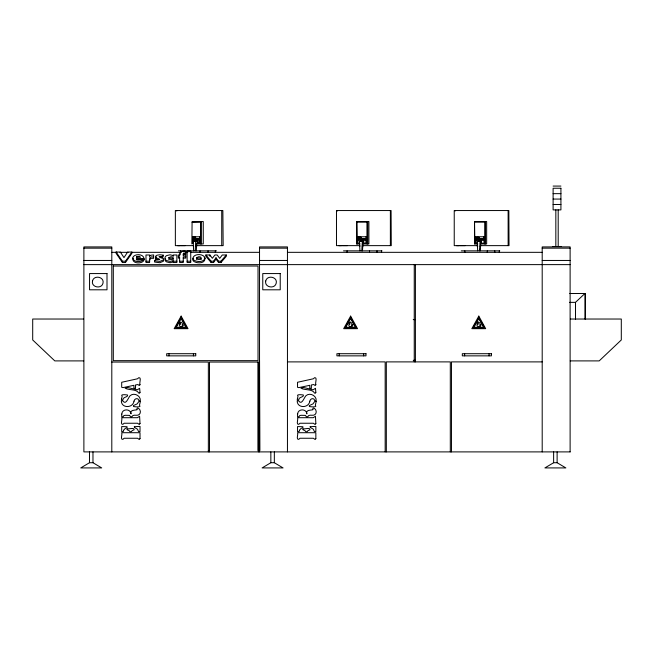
<?xml version="1.0" encoding="UTF-8"?>
<svg xmlns="http://www.w3.org/2000/svg" width="654" height="654" viewBox="0 0 654 654"><rect width="100%" height="100%" fill="white"/><g stroke="black" fill="none" stroke-linecap="round" stroke-linejoin="round"><path stroke-width="0.98" d="M180.169 245.691L177.643 245.7M341.601 245.691L338.829 245.7M459.353 245.691L456.582 245.7M183.251 255.624L183.447 253.351L185.777 253.253M195.235 250.85L195.677 241.4M196.298 250.85L196.74 243.092L197.802 243.092M195.587 237.696L194.124 237.868L194.124 237.312C195.922 236.249 195.726 238.653 195.595 237.312M179.629 255.477L180.275 253.76M361.801 250.85L362.316 241.4M362.471 250.85L362.978 243.092L363.64 243.092M479.562 250.85L480.069 241.4M480.224 250.85L480.739 243.092L481.401 243.092M361.09 237.672L359.594 237.427M361.188 237.696L359.487 237.868L359.487 237.312C361.09 236.241 361.376 238.636 361.196 237.312M478.842 237.672L477.346 237.427M479.014 237.819L479.096 237.312L477.24 237.312L477.24 237.868L478.924 237.754M193.559 238.8L194.884 239.004M193.813 238.996L193.404 239.021M197.067 238.816L196.462 238.996M358.711 238.849L359.005 238.996M361.989 238.914L361.695 238.988M362.676 238.914L362.643 239.045M365.848 238.726L365.439 238.759M476.791 238.857L476.325 238.849L478.131 238.824M480.576 238.865L480.093 238.8L480.526 238.939M483.167 238.849L483.6 238.996M165.078 258.657L165.078 260.161A5.052 3.082 0 0 0 166.729 261.935L170.114 262.736L173.253 261.837M149.594 259.867L150.633 258.33L153.633 258.33L153.633 254.921L150.821 255.224L149.594 256.008M168.724 259.417L169.28 258.502L171.046 258.003L172.689 258.42L173.367 259.417M196.535 259.417L197.107 258.477L198.922 257.962L200.606 258.387L201.301 259.417M479.088 237.696L478.957 237.312M476.652 238.955L478.131 238.955M479.734 238.767L479.725 238.955M133.056 258.134C131.348 263.595 141.509 264.298 143.782 260.635L143.782 259.327L137.585 259.834L136.351 258.518L143.921 258.518M183.447 253.351L183.251 254.986L185.777 254.986L185.777 258.109L183.251 258.109M193.134 258.216L192.865 260.014A5.15 3.147 0 0 0 194.173 261.641C197.32 263.439 204.923 263.676 204.972 258.796M143.782 259.327C141.46 262.728 132.566 262.516 132.778 257.463C134.928 253.082 145.016 253.866 143.921 259.826L136.351 259.826M125.462 262.532L125.462 261.224L131.863 252.052L127.628 252.052L123.982 257.627L120.361 252.052L116.118 252.052L116.118 253.368L122.429 262.532L125.462 262.532L131.863 253.368L131.863 252.052M213.556 262.532L213.556 261.224L216 257.807L218.55 261.224L218.55 262.532L220.954 262.532L226.3 256.303L226.3 254.986L222.286 254.986L219.728 258.371L217.177 254.986L214.913 254.986L212.346 258.273L209.909 254.986L205.887 254.986L205.887 256.303L211.128 262.532L213.556 262.532L216 259.115L216 257.807M163.32 259.712A3.654 2.232 0 0 1 163.247 261.33L159.805 262.72L154.606 262.05L154.606 260.742L155.914 259.18C162.494 260.472 159.355 258.763 155.595 257.701L155.619 256.213L156.968 255.207L159.928 254.766L163.238 255.174L163.238 256.482L162.02 257.905L160.091 257.586M162.02 257.905L162.02 256.597L163.238 255.174M220.954 262.532L220.954 261.224L226.3 254.986M366.951 243.958L366.951 222.139L367.736 221.534L367.736 243.958M484.704 243.958L484.704 222.139L485.489 221.534L485.489 243.958M480.69 243.958L486.658 243.958L486.658 221.534L474.502 221.559L474.878 243.958M156.298 256.858L155.39 258.289L157.074 259.834M569.462 302.361L575.495 302.361L584.921 293.499L584.921 319.046M195.505 237.835L194.213 237.754M89.484 462.721L80.761 467.921L101.697 467.921L92.974 462.721L89.484 462.721L89.484 451.898M270.846 462.721L262.123 467.921L283.059 467.921L274.337 462.721L270.846 462.721L270.846 451.898M553.627 462.721L544.905 467.921L565.849 467.921L557.118 462.721L553.627 462.721L553.627 451.898M183.447 254.659L185.777 254.569L185.777 251.34C183.275 250.556 179.049 251.684 179.629 254.986L178.346 254.986L178.346 258.109L179.629 258.109M362.929 243.958L368.897 243.958L368.897 221.534L356.749 221.559L357.117 243.958M360.983 237.754L359.594 237.754M478.736 237.754L477.346 237.754M193.633 238.489L196.208 238.481L196.208 239.225L193.633 239.233L193.633 238.489L193.633 239.233M196.87 238.497L199.437 238.489L199.437 239.233L196.87 239.241L196.87 238.497L199.437 238.489M358.923 238.489L361.785 238.481L361.785 239.225L358.923 239.233L358.923 238.489L358.923 239.233M362.684 238.497L365.545 238.489L365.545 239.233L362.684 239.241L362.684 238.497L365.545 238.489M476.676 238.489L479.546 238.481L479.546 239.225L476.676 239.233L476.676 238.489L476.676 239.233M480.437 238.497L483.306 238.489L483.306 239.233L480.437 239.241L480.437 238.497L483.306 238.489M553.112 186.079L560.919 186.079M553.112 193.658L560.919 193.658M553.112 199.069L560.919 199.069M553.112 204.481L560.919 204.481M196.666 243.958L203.255 243.958L203.255 221.534L191.933 221.91A1.161 0.499 38.5 0 0 192.088 222.139L200.541 222.139A1.161 0.499 -38.5 0 1 200.753 221.91L201.383 221.534L201.383 243.958M357.117 222.139L366.951 222.139M474.878 222.139L484.704 222.139M194.213 237.427L195.505 237.427M194.238 237.647L194.982 237.631M359.626 237.631L360.493 237.451M477.379 237.647L478.246 237.729M196.208 238.481L195.979 239.225M361.785 238.481L361.785 239.225M479.546 238.481L479.546 239.225M359.054 238.636L360.379 238.636L360.379 239.135L359.054 239.135M476.807 238.636L478.131 238.636L478.131 239.135L476.807 239.135M193.748 238.775L194.884 238.775M359.054 238.824L360.379 238.775M359.054 239.004L360.379 239.004M196.944 239.135L199.151 239.135M362.774 239.135L365.333 239.135L365.333 238.587M480.526 239.135L483.085 239.135L483.085 238.587M196.87 239.241L197.091 238.497M362.684 239.241L362.823 238.497M365.545 239.233L365.406 238.489M480.437 239.241L480.576 238.497M483.306 239.233L483.167 238.489M195.121 241.293L197.884 241.293L197.884 243.198M360.591 241.293L363.738 241.293L363.738 243.198M478.344 241.293L481.491 241.293L481.491 243.198M197.802 241.4L193.192 241.4L193.633 250.85M363.64 241.4L359.422 241.4L359.937 250.85M481.401 241.4L477.183 241.4L477.69 250.85M196.838 243.198L199.993 243.198L199.993 240.329L192.783 240.329L192.783 243.198L192.897 240.329M359.765 243.198L357.934 243.198L357.934 240.329L366.256 240.329L366.256 243.198L362.512 243.198M477.518 243.198L475.687 243.198L475.687 240.329L484.009 240.329L484.009 243.198L480.273 243.198M191.867 243.958L192.088 222.139M356.765 243.958L360.068 243.958M477.821 243.958L474.518 243.958L474.542 221.534M193.51 245.634L175.362 245.634L175.362 210.547L222.859 210.547L223.161 245.634L196.527 245.634M359.872 245.634L336.483 245.634L336.483 210.547L391.084 210.547L391.272 245.634L362.798 245.634M477.624 245.634L454.236 245.634L454.236 210.547L508.837 210.547L509.025 245.634L480.551 245.634M195.677 246.125L196.74 246.125M359.422 246.125L360.084 246.125M362.316 246.125L362.978 246.125M477.183 246.125L477.845 246.125M480.069 246.125L480.739 246.125M552.826 246.484L561.206 246.484M83.884 248.16L111.801 248.16M259.532 248.16L287.449 248.16M542.199 248.16L570.116 248.16M178.436 250.85L216.499 250.85M343.513 250.85L381.985 250.85M461.266 250.85L499.738 250.85M111.801 252.33L116.894 252.33M119.952 252.33L128.102 252.33M132.173 252.33L181.084 252.33M185.156 252.33L187.821 252.33M190.249 252.33L259.532 252.33M287.449 252.33L542.199 252.33M178.346 256.801L179.629 256.801L179.629 262.532L183.251 262.532L183.251 256.801L185.777 256.801M83.884 260.456L111.801 260.456M259.532 260.456L287.449 260.456M542.199 260.456L570.116 260.456M116.118 252.052L122.429 261.224L125.462 261.224M145.981 261.224L149.594 261.224M173.253 261.224L176.874 261.224M179.629 261.224L183.251 261.224M187.118 261.224L190.731 261.224M205.887 254.986L211.128 261.224L213.556 261.224M218.55 261.224L220.954 261.224M83.884 264.625L570.116 264.625M113.305 266.023L258.028 266.023L258.028 360.656L113.305 360.656L113.305 265.835M569.74 293.499L585.494 293.499L585.494 319.046M83.589 319.029L32.7 319.029L32.7 339.966L54.805 360.902L83.72 360.902M570.411 319.029L621.3 319.029L621.3 339.966L599.195 360.902L570.28 360.902M413.246 319.61L415.29 319.61M413.246 360.321L415.29 360.321M259.532 360.656L259.875 450.5L258.028 450.5L258.028 362.054M287.449 361.891L385.165 361.891L385.165 451.898M542.199 361.891L451.464 361.891L451.464 451.898M111.801 362.054L208.348 362.054L208.348 451.898M208.348 450.5L209.509 450.5M570.116 451.898L83.884 451.898L83.884 246.918L111.801 246.918L111.801 451.93M153.633 257.014L151.287 256.85L149.791 257.692L149.594 262.532L145.981 262.532L145.981 254.986L149.594 254.986L149.594 256.303M162.02 256.597C155.423 256.311 161.505 257.079 163.32 258.404A3.654 2.232 0 0 1 163.247 260.022L159.805 261.412L154.606 260.742M173.253 255.6L170.081 254.798L166.778 255.551A5.036 3.074 0 0 0 165.078 257.341L165.078 258.845A5.052 3.082 0 0 0 166.729 260.627L170.114 261.42L173.253 260.529L173.253 262.532L176.874 262.532L176.874 254.986L173.253 254.986L173.253 256.303M204.269 257.692L204.71 258.224M216 259.115L218.55 262.532M176.49 210.547L176.793 211.046M454.947 210.547L455.135 211.046M337.186 210.547L337.374 211.046M143.725 258.51L143.921 259.54M575.495 302.361L575.495 319.414M570.116 451.93L570.116 246.885L542.199 246.918L542.199 451.898M558.197 209.893L558.197 246.484M557.118 451.898L557.118 462.721M555.835 209.893L555.835 246.484M508.133 210.547L508.133 245.634M499.313 250.85L499.313 252.33M494.759 250.85L494.759 252.33M489.069 353.7L489.069 355.858M487.295 250.85L487.295 252.33M483.935 236.773L483.935 239.544M481.418 241.293L481.418 243.198M477.96 238.636L478.009 239.135M477.788 238.636L477.837 239.135M477.387 237.312L477.387 237.868M477.494 238.636L477.494 239.135M477.273 238.636L477.322 239.135M477.15 238.636L477.101 239.135M476.979 238.636L476.979 239.135M476.938 238.636L476.938 239.135M475.826 236.773L475.826 239.544M475.752 240.329L475.752 243.198M465.198 245.634L460.097 245.634M464.831 250.85L464.831 252.33M464.642 353.7L464.642 355.858M450.304 451.898L450.304 361.891L386.326 361.891L386.326 451.898M415.404 264.625L415.404 361.891M414.244 264.625L414.244 361.891M390.373 210.547L390.373 245.634M381.56 250.85L381.56 252.33M376.998 250.85L376.998 252.33M369.535 250.85L369.535 252.33M366.183 236.773L366.183 239.544M366.183 240.329L366.183 243.198M363.657 353.7L363.657 355.858M360.207 238.636L360.207 239.135M360.076 238.636L360.076 239.135M360.035 238.636L360.035 239.135M359.913 238.636L359.913 239.135M359.741 238.636L359.741 239.135M359.626 237.312L359.626 237.868M359.569 238.636L359.52 239.135M359.226 238.636L359.226 239.135M358.073 236.773L358.073 239.544M356.79 221.534L356.79 243.958M347.446 245.634L342.344 245.634M347.078 250.85L347.078 252.33M339.23 353.7L339.23 355.858M287.449 451.898L287.449 246.918L259.532 246.918L259.532 451.898M274.337 451.898L274.337 462.721M258.371 451.898L258.371 362.054L209.509 362.054L209.509 451.898M221.731 210.547L221.731 245.634M215.346 250.85L215.346 252.33M211.128 261.224L211.128 262.532M209.909 254.986L209.909 256.303M208.046 250.85L208.046 252.33M200.541 222.139L200.541 243.958M200.026 250.85L200.026 252.33M199.887 236.773L199.887 239.544M199.887 240.329L199.887 243.198M199.217 238.489L199.217 239.233M197.77 241.293L197.77 243.198M194.778 238.636L194.778 239.135M194.63 238.636L194.59 239.135M194.483 238.636L194.483 239.135M194.344 237.312L194.344 237.868M194.336 238.636L194.336 239.135M194.189 238.636L194.189 239.135M194.042 238.636L194.042 239.135M193.429 353.7L193.429 355.858M193.004 236.773L193.004 239.544M185.229 245.634L180.741 245.634M183.88 253.098L183.88 254.406M180.7 250.85L180.7 252.33M169.002 353.7L169.002 355.858M122.429 261.224L122.429 262.532M92.974 451.898L92.974 462.721M179.85 323.092L179.229 325.3L179.744 326.125C183.602 328.839 184.199 321.981 182.253 325.692L182.327 323.166L180.684 321.915L180.3 324.368L179.678 322.667L179.85 323.092M349.359 323.092L348.737 325.3L349.252 326.125C353.111 328.839 353.708 321.981 351.762 325.692L351.836 323.166L350.192 321.915L349.808 324.368L349.105 322.667L349.359 323.092M477.526 323.092L476.905 325.3L477.42 326.125C481.27 328.839 481.875 321.981 479.922 325.692L480.003 323.166L478.36 321.915L477.976 324.368L477.346 322.667L477.526 323.092M121.808 414.031L121.693 416.712L123.189 416.712L123.843 415.609L125.102 415.298L129.574 415.396L130.498 416.704L131.936 416.704C133.032 413.663 137.373 416.565 139.367 414.374C141.37 412.453 140.218 408.488 137.463 407.998L136.858 408.954C139.515 410.957 128.952 408.546 131.037 413.868C130.604 408.439 121.955 408.611 121.808 414.031M297.635 414.031L297.529 416.712L299.025 416.712L299.679 415.609L300.938 415.298L305.41 415.396L306.334 416.704L307.772 416.704C308.868 413.663 313.209 416.565 315.203 414.374C317.206 412.453 316.054 408.488 313.299 407.998L312.694 408.954C315.351 410.957 304.789 408.546 306.873 413.868C306.44 408.439 297.791 408.611 297.635 414.031M92.492 280.999C90.988 287.417 101.681 289.436 103.013 283.149C104.517 276.732 93.833 274.713 92.492 280.999M265.712 280.999C264.208 287.417 274.901 289.436 276.233 283.149C277.737 276.732 267.045 274.713 265.712 280.999M205.062 258.109C203.876 262.401 197.385 262.017 194.173 260.325A5.15 3.147 0 0 1 192.865 258.698C193.036 253.343 203.811 253.27 205.062 258.109M140.381 401.523L139.474 405.137C142.122 407.81 134.61 406.714 133.53 406.518L133.416 405.594L137.144 403.902L138.844 401.523L140.381 401.523M316.217 401.523L315.31 405.137C317.958 407.81 310.446 406.714 309.358 406.518L309.252 405.594L312.98 403.902L314.68 401.523L316.217 401.523M121.611 398.588L121.399 399.888L122.878 399.888C122.682 396.725 128.168 397.444 127.62 395.065C126.639 394.787 119.69 393.937 122.151 396.267L121.611 398.588M297.447 398.588L297.235 399.888L298.714 399.888C298.518 396.725 304.004 397.444 303.456 395.065C302.475 394.787 295.526 393.937 297.987 396.267L297.447 398.588M134.34 426.719L134.438 427.43L137.454 429.179L138.566 431.591L140.013 431.591L140.013 426.392L134.34 426.719M310.176 426.719L310.274 427.43L313.291 429.179L314.402 431.591L315.849 431.591L315.849 426.392L310.176 426.719M123.59 430.275L123.263 431.599L121.693 431.599L121.693 426.563L127.048 426.719L127.121 427.593L125.249 428.411L123.59 430.275M299.426 430.275L299.099 431.599L297.529 431.599L297.529 426.563L302.884 426.719L302.957 427.593L301.085 428.411L299.426 430.275M127.097 429.016L127.203 429.817L129.091 430.585L129.909 431.665L131.47 431.665L132.124 430.643L134.176 429.776C134.569 427.144 128.879 429.359 127.35 428.803L127.097 429.016M302.933 429.016L303.039 429.817L304.928 430.585L305.745 431.665L307.298 431.665L307.96 430.643L310.012 429.776C310.405 427.144 304.715 429.359 303.178 428.803L302.933 429.016M140.013 423.579L139.318 424.52L137.569 423.244L124.137 423.244L122.854 424.397C119.952 424.773 122.666 419.026 121.693 417.702L137.463 417.702L139.604 416.23L140.013 423.579M140.013 438.597L139.318 439.529L137.569 438.254L124.137 438.254L122.854 439.406C119.952 439.79 122.666 434.035 121.693 432.711L140.013 432.711L140.013 438.597M315.849 423.579L315.154 424.52L313.405 423.244L299.973 423.244L298.69 424.397C295.788 424.773 298.502 419.026 297.529 417.702L313.299 417.702L315.441 416.23L315.849 423.579M315.849 438.597L315.154 439.529L313.405 438.254L299.973 438.254L298.69 439.406C295.788 439.79 298.502 434.035 297.529 432.711L315.849 432.711L315.849 438.597M140.013 392.335L139.564 393.267L138.885 393.193C136.277 388.639 129.124 390.528 125.102 388.165L127.882 387.528L137.25 389.833L139.637 388.304L140.013 392.335M315.849 392.335L315.4 393.267L314.713 393.193C312.113 388.639 304.96 390.528 300.938 388.165L303.718 387.528L313.086 389.833L315.473 388.304L315.849 392.335M168.863 257.619L169.28 259.025L171.046 259.515L172.689 259.107L173.367 258.109L172.689 257.104L171.046 256.695L168.863 257.619M196.682 257.611L197.107 259.049L198.922 259.564L200.606 259.139L201.301 258.109L200.606 257.079L198.922 256.654L196.682 257.611M140.013 384.707L139.302 385.525L137.871 384.527L135.517 384.969L135.517 388.451L133.923 388.116L133.923 385.312L123.009 387.618L121.693 387.299L121.693 382.271L137.463 378.797L138.918 377.62C141.828 377.35 138.967 383.326 140.013 384.707M315.849 384.707L315.138 385.525L313.707 384.527L311.353 384.969L311.353 388.451L309.759 388.116L309.759 385.312L298.845 387.618L297.529 387.299L297.529 382.271L313.299 378.797L314.754 377.62C317.664 377.35 314.803 383.326 315.849 384.707M134.013 401.18C132.966 408.333 121.317 408.456 121.333 400.877L122.878 400.877C125.887 405.668 128.282 397.607 130.072 395.744C133.817 392.269 140.61 395.433 140.381 400.575L138.844 400.575C138.468 397.46 134.283 398.409 134.013 401.18M309.849 401.18C308.794 408.333 297.153 408.456 297.169 400.877L298.714 400.877C301.723 405.668 304.118 397.607 305.909 395.744C309.653 392.269 316.446 395.433 316.217 400.575L314.68 400.575C314.304 397.46 310.119 398.409 309.849 401.18M136.645 256.85L136.449 257.259L140.545 257.259L139.253 256.27L136.645 256.85M181.133 316.119L174.16 328.676L188 328.676L181.133 316.119M181.125 317.697L175.558 327.736L186.619 327.736L181.125 317.697M181.125 318.498L176.269 327.253L185.916 327.253L181.125 318.498M350.634 316.119L343.669 328.676L357.509 328.676L350.634 316.119M350.634 317.697L345.067 327.736L356.128 327.736L350.634 317.697M350.634 318.498L345.77 327.253L355.424 327.253L350.634 318.498M478.802 316.119L471.836 328.676L485.677 328.676L478.802 316.119M478.802 317.697L473.234 327.736L484.287 327.736L478.802 317.697M478.793 318.498L473.937 327.253L483.584 327.253L478.793 318.498M560.919 188.246L553.112 188.246L553.112 209.893L560.919 209.893L560.919 188.246M200.108 236.773L192.783 236.773L192.783 239.544L200.108 239.544L200.108 236.773M366.322 236.773L357.934 236.773L357.934 239.544L366.322 239.544L366.322 236.773M484.074 236.773L475.687 236.773L475.687 239.544L484.074 239.544L484.074 236.773M194.884 238.636L193.748 238.636L193.748 239.135L194.884 239.135L194.884 238.636M195.775 238.759L195.039 238.947L195.775 238.759M361.4 238.759L360.55 238.947L361.4 238.759M479.161 238.759L478.303 238.947L479.161 238.759M190.731 251.136L187.118 251.136L187.118 262.532L190.731 262.532L190.731 251.136M107.003 273.568L89.549 273.568L89.549 289.804L107.003 289.804L107.003 273.568M280.223 273.568L262.769 273.568L262.769 289.804L280.223 289.804L280.223 273.568M195.759 353.7L166.68 353.7L166.68 355.858L195.759 355.858L195.759 353.7M365.987 353.7L336.908 353.7L336.908 355.858L365.987 355.858L365.987 353.7M491.399 353.7L462.313 353.7L462.313 355.858L491.399 355.858L491.399 353.7M477.665 239.135L477.665 238.636L477.616 239.135M359.398 239.135L359.398 238.636L359.348 239.135"/></g></svg>
